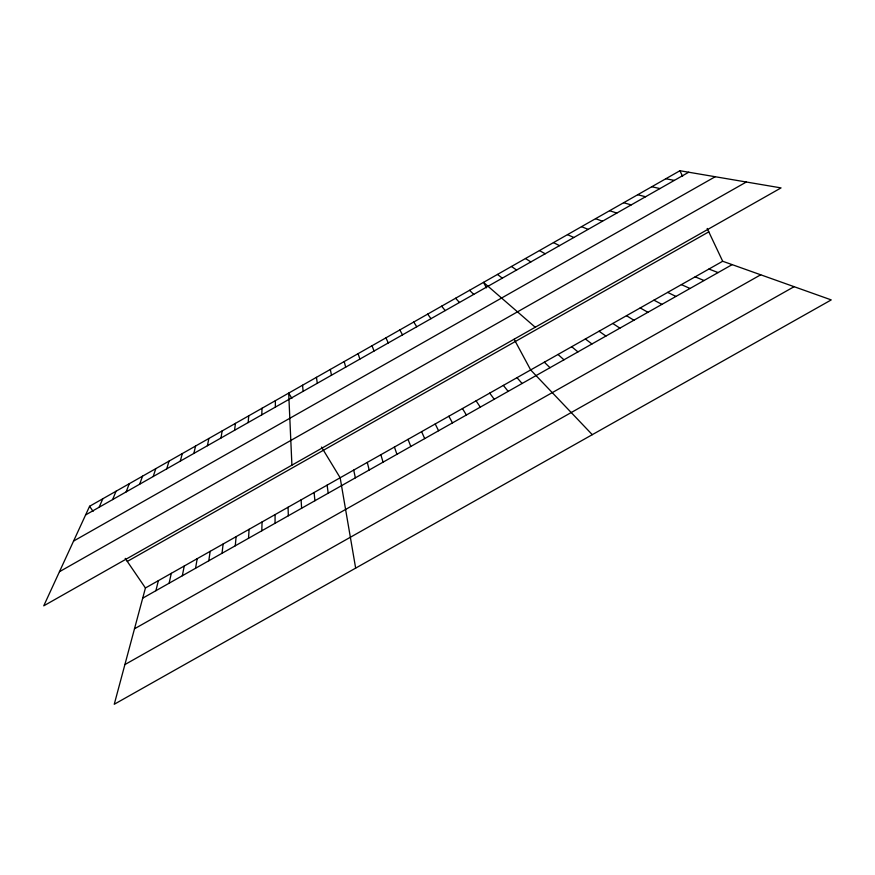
<?xml version="1.0" encoding="UTF-8"?>
<svg xmlns="http://www.w3.org/2000/svg" width="875" height="875" viewBox="0 0 875 875"><rect width="100%" height="100%" fill="white"/><g stroke="black" fill="none" stroke-linecap="round" stroke-linejoin="round"><path stroke-width="1.31" d="M275.363 407.116L275.373 400.673M275.056 523.272L275.078 514.598M261.789 530.786L262.073 521.959M261.756 414.837L262.052 408.242M248.533 538.289L249.091 529.309M248.161 422.57L248.741 415.811M235.277 545.792L236.108 536.659M222.031 553.284L223.136 543.998M234.577 430.292L235.441 423.369M208.786 560.777L210.164 551.337M220.992 438.003L222.141 430.927M195.562 568.258L197.203 558.677M182.328 575.75L184.253 566.005M207.419 445.725L208.863 438.473M169.116 583.22L171.303 573.333M193.856 453.425L195.573 446.031M155.903 590.702L158.364 580.661M180.294 461.136L182.306 453.567M722.684 261.253L145.436 587.978L114.253 704.266L831.25 299.906L722.684 261.253L707.186 228.452M166.742 468.836L169.039 461.114M153.202 476.525L155.783 468.65M139.672 484.214L142.527 476.175M126.142 491.903L129.292 483.7M112.623 499.592L116.047 491.225M99.105 507.27L102.823 498.75M89.6 506.264L43.75 605.828L781.036 187.906L679.93 170.734L89.6 506.264L93.078 511.361M85.608 514.938L688.712 172.222M73.566 541.078L715.214 176.728M59.456 571.714L746.32 182.011M127.291 561.433L708.794 231.853M142.702 598.172L732.167 264.622M134.487 628.797L760.714 274.794M124.895 664.573L794.117 286.683M665.842 178.741L674.319 180.403M651.766 186.736L659.936 188.573M637.7 194.731L645.564 196.744M623.645 202.716L631.203 204.903M609.602 210.711L616.842 213.062M595.558 218.684L602.503 221.222M708.914 269.041L718.112 272.584M581.525 226.658L588.153 229.37M695.155 276.828L704.058 280.536M681.406 284.616L690.014 288.477M567.503 234.631L573.825 237.508M667.669 292.392L675.97 296.428M553.481 242.605L559.508 245.645M653.931 300.169L661.948 304.358M539.47 250.567L545.191 253.783M640.205 307.934L647.927 312.298M626.489 315.7L633.916 320.228M525.47 258.519L530.884 261.909M612.773 323.466L619.905 328.147M511.481 266.47L516.589 270.036M599.069 331.22L605.916 336.066M585.375 338.964L591.927 343.984M497.492 274.422L502.294 278.152M571.681 346.719L577.948 351.892M535.238 327.239L483.514 282.363L486.456 287.831M557.998 354.462L563.97 359.8M544.327 362.195L550.014 367.697M469.547 290.303L473.747 294.383M592.288 434.678L530.666 369.939L514.172 339.292M455.591 298.244L459.484 302.488M517.005 377.661L522.102 383.491M441.634 306.173L445.222 310.581M503.355 385.394L508.167 391.377M489.716 393.116L494.233 399.263M427.689 314.092L430.981 318.686M125.202 558.359L145.436 587.978M476.077 400.827L480.309 407.137M413.755 322.022L416.741 326.769M462.448 408.548L466.397 415.012M291.9 398.387L288.695 393.105L291.911 465.161M321.508 447.081L340.156 477.761L355.655 568.127M448.831 416.248L452.484 422.887M399.831 329.93L402.511 334.863M435.225 423.959L438.583 430.752M679.93 170.734L682.598 176.378M385.908 337.848L388.292 342.945M421.619 431.659L424.692 438.605M371.995 345.756L374.073 351.017M408.023 439.348L410.812 446.469M394.428 447.048L396.933 454.311M358.094 353.653L359.877 359.089M380.855 454.727L383.064 462.164M344.203 361.55L345.68 367.161M367.281 462.416L369.206 470.006M353.708 470.094L355.359 477.837M330.312 369.447L331.483 375.222M316.433 377.333L317.308 383.272M327.13 485.144L328.202 493.205M314.103 492.516L314.913 500.73M302.553 385.219L303.133 391.333M301.087 499.877L301.623 508.244M288.072 507.248L288.334 515.769"/></g></svg>
